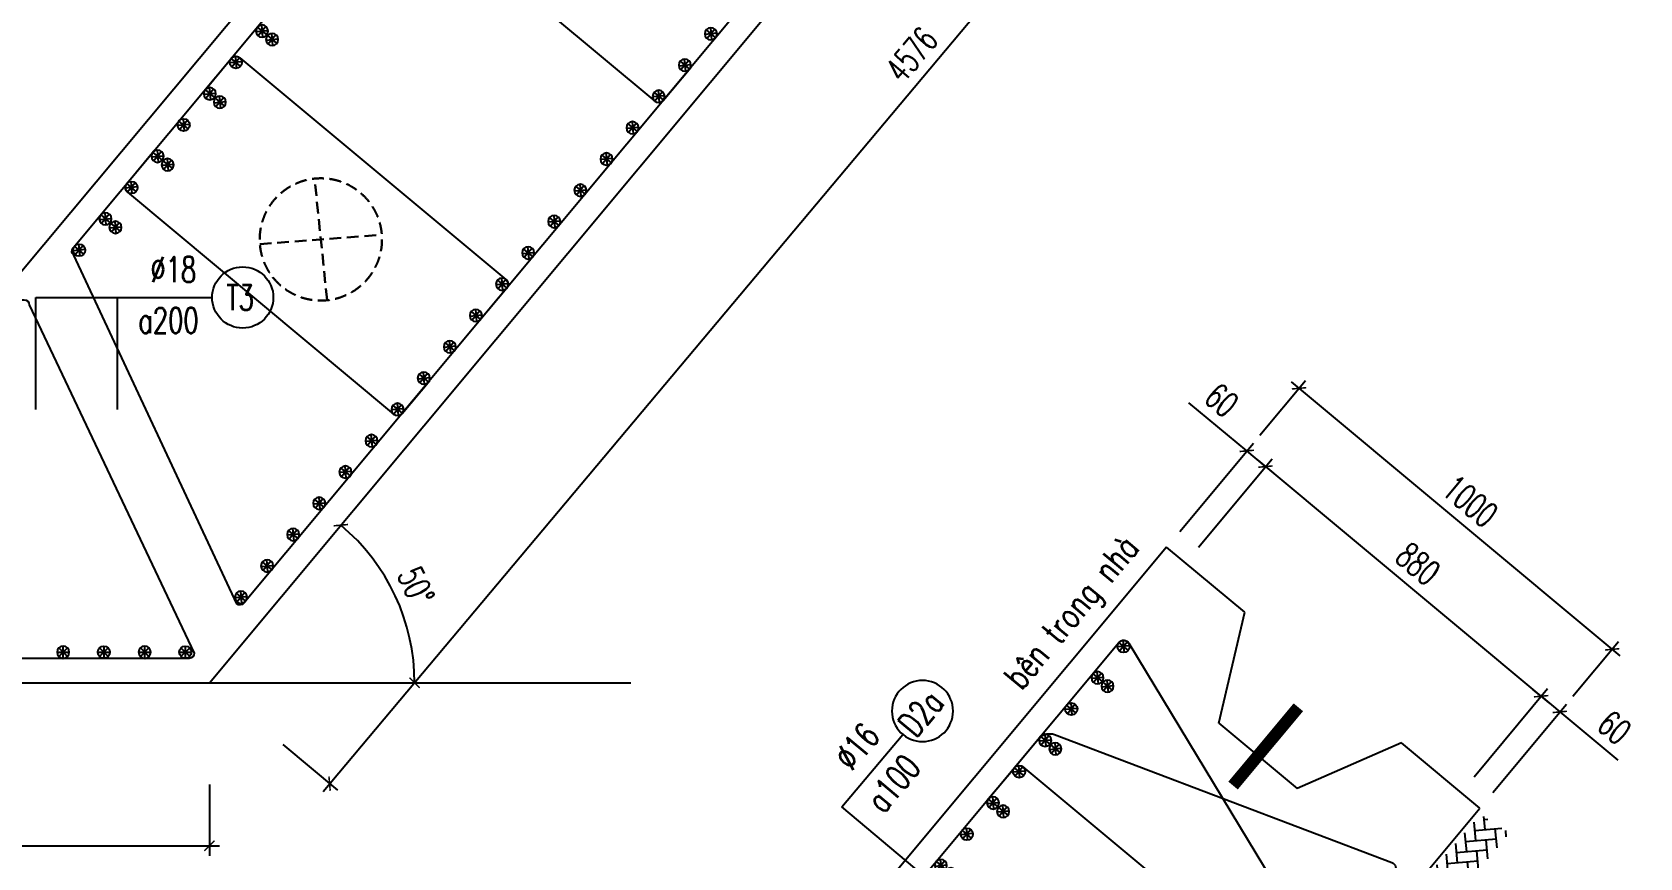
# Model space of a CAD drawing. Header units: millimetres. Extents: x -143483 to 1166745, y -1448440 to -1202244.
# Drawn here: x 1077720 to 1093494, y -1251632 to -1243528 of the extents above; entities that cross this region are included whole.
import ezdxf
from ezdxf.enums import TextEntityAlignment as Align

# ---------------------------------------------------------------- set-up
doc = ezdxf.new("R2010")
doc.units = ezdxf.units.MM
doc.header["$LTSCALE"] = 30
doc.header["$PDMODE"] = 3
doc.linetypes.add('DASHED', pattern=[19.05, 12.7, -6.35])
doc.layers.get('0').update_dxf_attribs({"lineweight": 9})
doc.layers.get('Defpoints').update_dxf_attribs({"lineweight": 9})
for name, color, linetype in [('ccu11-Cotthep', 9, 'Continuous'), ('ccu11-Dim', 8, 'Continuous'), ('ccu11-Hatch', 8, 'Continuous'), ('ccu11-Text', 31, 'Continuous'), ('ccu11-Thep', 4, 'Continuous'), ('ccu11-Thep doc', 4, 'Continuous'), ('ccu11-Thepdai', 6, 'Continuous'), ('Xref_ST_MBDV Cot vach 30.7.2022$0$Xref_ST_MBDV Cot vach 30.7.2022|Xref_ST_MBDV Cot vach 30.7.2022|Xref_ST_MBDV Cot vach 30.7.2022|Xref_ST_MBDV Cot vach 30.7.2022|ccu12-Thay', 7, 'Continuous')]:
    doc.layers.add(name, color=color, linetype=linetype)
doc.layers.add('ccu11-Khuat', color=9, linetype='DASHED', lineweight=30)
doc.layers.add('Vicom_thep doc', color=1, linetype='Continuous', lineweight=35)
doc.styles.add('ccu11-dim', font='vnsimli.shx', dxfattribs={"width": 0.65, "bigfont": 'bigfont.shx'})
doc.styles.add('ccu11-vnsimli', font='vnsimli.shx', dxfattribs={"width": 0.8, "bigfont": 'vns.shx'})
doc.styles.add('ccu11-vnsimple', font='vnsimple.shx', dxfattribs={"bigfont": 'bigfont.shx'})
doc.styles.add('ccu11_simli', font='vnsimli.shx', dxfattribs={"width": 0.8})
doc.dimstyles.new('ccu11-100', dxfattribs={"dimscale": 100, "dimtxt": 2.5, "dimasz": 1, "dimexe": 1, "dimexo": 2, "dimgap": 1, "dimtad": 1, "dimdec": 0, "dimdsep": 46, "dimtxsty": 'ccu11-dim', "dimblk": 'ARCHTICK', "dimcen": -1, "dimdle": 1, "dimclrd": 256, "dimclre": 256, "dimclrt": 3, "dimadec": 0, "dimazin": 2, "dimtfac": 0.1, "dimtdec": 0, "dimtmove": 0, "dimatfit": 1, "dimldrblk": 'ARCHTICK', "dimfxl": 0, "dimtvp": 0.833333, "dimtolj": 1, "dimtzin": 12, "dimarcsym": 0})
doc.dimstyles.new('ccu11-100x4', dxfattribs={"dimscale": 100, "dimtxt": 2.5, "dimasz": 1, "dimexe": 1, "dimexo": 2, "dimgap": 1, "dimtad": 1, "dimdec": 0, "dimlfac": 0.25, "dimdsep": 46, "dimtxsty": 'ccu11-dim', "dimblk": 'ARCHTICK', "dimcen": -1, "dimdle": 1, "dimclrd": 256, "dimclre": 256, "dimclrt": 3, "dimadec": 0, "dimazin": 2, "dimtfac": 0.1, "dimtdec": 0, "dimtmove": 0, "dimatfit": 1, "dimldrblk": 'ARCHTICK', "dimfxl": 0, "dimtvp": 0.833333, "dimtolj": 1, "dimtzin": 12, "dimarcsym": 0})

# ---------------------------------------------------------------- blocks, each defined once
blk = doc.blocks.new('MCT')
at = {"ltscale": 0.005}
for p, q in [((-0.49, 0), (0.49, 0)), ((0.35, -0.35), (-0.35, 0.35)), ((-0.35, -0.35), (0.35, 0.35)), ((0, -0.49), (0, 0.49))]:
    blk.add_line(p, q, dxfattribs=at)
blk.add_circle((0, 0), 0.492, dxfattribs=at)
blk = doc.blocks.new('*U1261')
at = {"layer": 'ccu11-Thep doc', "xscale": -121.9200000001001, "yscale": 121.9200000001001, "zscale": 121.92, "rotation": 270}
blk.add_blockref('MCT', (0, 0), dxfattribs=at)
blk = doc.blocks.new('*U1262')
at = {"layer": 'ccu11-Thep doc', "color": 0, "linetype": 'ByBlock', "lineweight": -2, "transparency": 16777216}
for p in [(18400, 0), (19200, 0)]:
    blk.add_blockref('*U1261', p, dxfattribs=at)
blk = doc.blocks.new('_ARCHTICK')
at = {"color": 0, "linetype": 'ByBlock', "const_width": 0.15}
blk.add_lwpolyline([(-0.5, -0.5), (0.5, 0.5)], dxfattribs=at)
blk = doc.blocks.new('*D3247')
at = {"layer": 'ccu11-Dim', "linetype": 'ByBlock', "lineweight": -2, "ltscale": 30, "transparency": 16777216}
for p, q in [((1059962, -1250914), (1059962, -1251614)), ((1079458, -1250914), (1079458, -1251614)), ((1059862, -1251514), (1079558, -1251514))]:
    blk.add_line(p, q, dxfattribs=at)
at = {"layer": 'Defpoints', "color": 0, "linetype": 'ByBlock', "ltscale": 30, "transparency": 16777216}
for p in [(1059962, -1250714), (1079458, -1250714), (1079458, -1251514)]:
    blk.add_point(p, dxfattribs=at)
at = {"layer": 'ccu11-Dim', "linetype": 'ByBlock', "lineweight": -2, "ltscale": 30, "transparency": 16777216, "xscale": 100, "yscale": 100, "zscale": 100, "rotation": 180}
blk.add_blockref('_ARCHTICK', (1059962, -1251514), dxfattribs=at)
at = {"layer": 'ccu11-Dim', "linetype": 'ByBlock', "lineweight": -2, "ltscale": 30, "transparency": 16777216, "xscale": 100, "yscale": 100, "zscale": 100}
blk.add_blockref('_ARCHTICK', (1079458, -1251514), dxfattribs=at)
at = {"layer": 'ccu11-Dim', "color": 3, "linetype": 'ByBlock', "ltscale": 30, "transparency": 16777216, "insert": (1069710, -1251289), "char_height": 250, "attachment_point": 5, "style": 'ccu11-dim'}
blk.add_mtext('\\A1;4874', dxfattribs=at)
blk = doc.blocks.new('*D3249')
at = {"layer": 'ccu11-Dim', "lineweight": -2, "transparency": 16777216}
blk.add_arc((1079458, -1249914), 2014, 0, 50.177, dxfattribs=at)
at = {"layer": 'Defpoints', "color": 0, "transparency": 16777216}
for p in [(1091923, -1234966), (1081387, -1249335), (1079458, -1249914), (1079458, -1249914), (1083595, -1249914)]:
    blk.add_point(p, dxfattribs=at)
at = {"layer": 'ccu11-Dim', "lineweight": -2, "transparency": 16777216, "xscale": 100, "yscale": 100, "zscale": 100}
for p, rotation in [((1080748, -1248367), 140.1770003494884), ((1081472, -1249914), 270.0000000000024)]:
    blk.add_blockref('_ARCHTICK', p, dxfattribs=dict(at, rotation=rotation))
at = {"layer": 'ccu11-Dim', "color": 3, "transparency": 16777216, "insert": (1081486, -1248965), "char_height": 250, "attachment_point": 5, "rotation": 295.0885, "style": 'ccu11-dim'}
blk.add_mtext('\\A1;50\\M+1818B', dxfattribs=at)
blk = doc.blocks.new('*D3252')
at = {"layer": 'ccu11-Dim', "linetype": 'ByBlock', "lineweight": -2, "ltscale": 30, "transparency": 16777216}
for p, q in [((1091944, -1236497), (1092480, -1236947)), ((1080574, -1250981), (1092467, -1236806)), ((1080178, -1250519), (1080715, -1250968))]:
    blk.add_line(p, q, dxfattribs=at)
at = {"layer": 'Defpoints', "color": 0, "linetype": 'ByBlock', "ltscale": 30, "transparency": 16777216}
for p in [(1091790, -1236369), (1092403, -1236883), (1080025, -1250390)]:
    blk.add_point(p, dxfattribs=at)
at = {"layer": 'ccu11-Dim', "linetype": 'ByBlock', "lineweight": -2, "ltscale": 30, "transparency": 16777216, "xscale": 100, "yscale": 100, "zscale": 100}
for p, rotation in [((1092403, -1236883), 49.99999999351658), ((1080638, -1250904), 229.9999999935166)]:
    blk.add_blockref('_ARCHTICK', p, dxfattribs=dict(at, rotation=rotation))
at = {"layer": 'ccu11-Dim', "color": 3, "linetype": 'ByBlock', "ltscale": 30, "transparency": 16777216, "insert": (1086348, -1243749), "char_height": 250, "attachment_point": 5, "rotation": 50, "style": 'ccu11-dim'}
blk.add_mtext('\\A1;4576', dxfattribs=at)
blk = doc.blocks.new('*U1263')
at = {"layer": 'ccu11-Thep doc', "xscale": -121.9200000001001, "yscale": 121.9200000001001, "zscale": 121.92, "rotation": 270}
blk.add_blockref('MCT', (0, 0), dxfattribs=at)
blk = doc.blocks.new('*U1264')
at = {"layer": 'ccu11-Thep doc', "color": 0, "linetype": 'ByBlock', "lineweight": -2, "transparency": 16777216}
for p in [(0, 0), (800, 0), (1600, 0), (2400, 0), (3200, 0), (4000, 0), (4800, 0), (5600, 0), (6400, 0), (7200, 0), (8000, 0), (8800, 0), (9600, 0), (10400, 0), (11200, 0), (12000, 0), (12800, 0), (13600, 0), (14400, 0), (15200, 0), (16000, 0)]:
    blk.add_blockref('*U1263', p, dxfattribs=at)
blk = doc.blocks.new('*U1259')
at = {"layer": 'ccu11-Thep doc', "xscale": -121.9200000001001, "yscale": 121.9200000001001, "zscale": 121.92, "rotation": 270}
blk.add_blockref('MCT', (0, 0), dxfattribs=at)
blk = doc.blocks.new('*U1260')
at = {"layer": 'ccu11-Thep doc', "color": 0, "linetype": 'ByBlock', "lineweight": -2, "transparency": 16777216}
for p in [(0, 0), (800, 0), (1600, 0), (2400, 0), (3200, 0), (4000, 0), (4800, 0), (5600, 0), (6400, 0), (7200, 0), (8000, 0), (8800, 0), (9600, 0), (10400, 0), (11200, 0), (12000, 0), (12800, 0), (13600, 0), (14400, 0), (15200, 0), (16000, 0), (16800, 0), (17600, 0)]:
    blk.add_blockref('*U1259', p, dxfattribs=at)
blk = doc.blocks.new('ccu11_block_thep')
at = {"layer": 'ccu11-Thep', "color": 3}
for p, q in [((-0.4, 0), (0.4, 0)), ((-0.28, 0.28), (0.28, -0.28)), ((0.28, 0.28), (-0.28, -0.28)), ((0, 0.4), (0, -0.4))]:
    blk.add_line(p, q, dxfattribs=at)
at = {"layer": 'ccu11-Thep', "color": 1, "const_width": 0.0667}
blk.add_lwpolyline([(-0.4, 0, 1), (0.4, 0, 1), (-0.4, 0, 1)], format="xyb", dxfattribs=at)
at = {"layer": 'ccu11-Thep', "color": 1}
blk.add_circle((0, 0), 0.4, dxfattribs=at)
blk = doc.blocks.new('*U1285')
at = {"layer": 'Vicom_thep doc', "xscale": -150, "yscale": 150, "zscale": 150, "rotation": 180}
blk.add_blockref('ccu11_block_thep', (0, 0), dxfattribs=at)
blk = doc.blocks.new('*U1286')
at = {"layer": 'ccu11-Thep doc', "color": 0, "linetype": 'ByBlock', "lineweight": -2, "transparency": 16777216}
for p in [(17600, 0), (18400, 0)]:
    blk.add_blockref('*U1285', p, dxfattribs=at)
blk = doc.blocks.new('*U1271')
at = {"layer": 'Vicom_thep doc', "xscale": -150, "yscale": 150, "zscale": 150, "rotation": 180}
blk.add_blockref('ccu11_block_thep', (0, 0), dxfattribs=at)
blk = doc.blocks.new('*U1272')
at = {"layer": 'ccu11-Thep doc', "color": 0, "linetype": 'ByBlock', "lineweight": -2, "transparency": 16777216}
for p in [(0, 0), (800, 0), (1600, 0), (2400, 0), (3200, 0), (4000, 0), (4800, 0), (5600, 0), (6400, 0), (7200, 0), (8000, 0), (8800, 0), (9600, 0), (10400, 0), (11200, 0), (12000, 0), (12800, 0), (13600, 0), (14400, 0), (15200, 0), (16000, 0), (16800, 0)]:
    blk.add_blockref('*U1271', p, dxfattribs=at)
blk = doc.blocks.new('*U1269')
at = {"layer": 'Vicom_thep doc', "xscale": -150, "yscale": 150, "zscale": 150, "rotation": 180}
blk.add_blockref('ccu11_block_thep', (0, 0), dxfattribs=at)
blk = doc.blocks.new('*U1270')
at = {"layer": 'ccu11-Thep doc', "color": 0, "linetype": 'ByBlock', "lineweight": -2, "transparency": 16777216}
for p in [(0, 0), (800, 0), (1600, 0), (2400, 0), (3200, 0), (4000, 0), (4800, 0), (5600, 0), (6400, 0), (7200, 0), (8000, 0), (8800, 0), (9600, 0), (10400, 0), (11200, 0), (12000, 0), (12800, 0), (13600, 0), (14400, 0), (15200, 0)]:
    blk.add_blockref('*U1269', p, dxfattribs=at)
blk = doc.blocks.new('*D3281')
at = {"layer": 'ccu11-Dim', "linetype": 'ByBlock', "lineweight": -2, "ltscale": 30, "transparency": 16777216}
for p, q in [((1089637, -1247638), (1089069, -1247165)), ((1088979, -1248428), (1089702, -1247562)), ((1089163, -1248582), (1089886, -1247715)), ((1089822, -1247792), (1089637, -1247638)), ((1089822, -1247792), (1089899, -1247856))]:
    blk.add_line(p, q, dxfattribs=at)
at = {"layer": 'Defpoints', "color": 0, "linetype": 'ByBlock', "ltscale": 30, "transparency": 16777216}
for p in [(1089822, -1247792), (1088851, -1248582), (1089035, -1248736)]:
    blk.add_point(p, dxfattribs=at)
at = {"layer": 'ccu11-Dim', "linetype": 'ByBlock', "lineweight": -2, "ltscale": 30, "transparency": 16777216, "xscale": 100, "yscale": 100, "zscale": 100}
for p, rotation in [((1089637, -1247638), 320.1770003508566), ((1089822, -1247792), 140.1770003508566)]:
    blk.add_blockref('_ARCHTICK', p, dxfattribs=dict(at, rotation=rotation))
at = {"layer": 'ccu11-Dim', "color": 3, "linetype": 'ByBlock', "ltscale": 30, "transparency": 16777216, "insert": (1089391, -1247140), "char_height": 250, "attachment_point": 5, "rotation": 320.177, "style": 'ccu11-dim'}
blk.add_mtext('\\A1;60', dxfattribs=at)
blk = doc.blocks.new('*D3282')
at = {"layer": 'ccu11-Dim', "linetype": 'ByBlock', "lineweight": -2, "ltscale": 30, "transparency": 16777216}
for p, q in [((1089163, -1248582), (1089886, -1247715)), ((1089745, -1247728), (1092602, -1250110)), ((1091867, -1250836), (1092589, -1249970))]:
    blk.add_line(p, q, dxfattribs=at)
at = {"layer": 'Defpoints', "color": 0, "linetype": 'ByBlock', "ltscale": 30, "transparency": 16777216}
for p in [(1089035, -1248736), (1092525, -1250046), (1091739, -1250990)]:
    blk.add_point(p, dxfattribs=at)
at = {"layer": 'ccu11-Dim', "linetype": 'ByBlock', "lineweight": -2, "ltscale": 30, "transparency": 16777216, "xscale": 100, "yscale": 100, "zscale": 100}
for p, rotation in [((1089822, -1247792), 140.1770003508566), ((1092525, -1250046), 320.1770003508566)]:
    blk.add_blockref('_ARCHTICK', p, dxfattribs=dict(at, rotation=rotation))
at = {"layer": 'ccu11-Dim', "color": 3, "linetype": 'ByBlock', "ltscale": 30, "transparency": 16777216, "insert": (1091318, -1248747), "char_height": 250, "attachment_point": 5, "rotation": 320.177, "style": 'ccu11-dim'}
blk.add_mtext('\\A1;880', dxfattribs=at)
blk = doc.blocks.new('*D3283')
at = {"layer": 'ccu11-Dim', "linetype": 'ByBlock', "lineweight": -2, "ltscale": 30, "transparency": 16777216}
for p, q in [((1091867, -1250836), (1092589, -1249970)), ((1092525, -1250046), (1092448, -1249982)), ((1092051, -1250990), (1092774, -1250123)), ((1092525, -1250046), (1092710, -1250200)), ((1092710, -1250200), (1093278, -1250674))]:
    blk.add_line(p, q, dxfattribs=at)
at = {"layer": 'Defpoints', "color": 0, "linetype": 'ByBlock', "ltscale": 30, "transparency": 16777216}
for p in [(1092525, -1250046), (1091739, -1250990), (1091923, -1251144)]:
    blk.add_point(p, dxfattribs=at)
at = {"layer": 'ccu11-Dim', "linetype": 'ByBlock', "lineweight": -2, "ltscale": 30, "transparency": 16777216, "xscale": 100, "yscale": 100, "zscale": 100}
for p, rotation in [((1092525, -1250046), 320.1770003508566), ((1092710, -1250200), 140.1770003508566)]:
    blk.add_blockref('_ARCHTICK', p, dxfattribs=dict(at, rotation=rotation))
at = {"layer": 'ccu11-Dim', "color": 3, "linetype": 'ByBlock', "ltscale": 30, "transparency": 16777216, "insert": (1093244, -1250353), "char_height": 250, "attachment_point": 5, "rotation": 320.177, "style": 'ccu11-dim'}
blk.add_mtext('\\A1;60', dxfattribs=at)
blk = doc.blocks.new('*D3284')
at = {"layer": 'ccu11-Dim', "linetype": 'ByBlock', "lineweight": -2, "ltscale": 30, "transparency": 16777216}
for p, q in [((1089766, -1247485), (1090214, -1246947)), ((1090073, -1246960), (1093299, -1249650)), ((1092838, -1250047), (1093286, -1249509))]:
    blk.add_line(p, q, dxfattribs=at)
at = {"layer": 'Defpoints', "color": 0, "linetype": 'ByBlock', "ltscale": 30, "transparency": 16777216}
for p in [(1089637, -1247638), (1093222, -1249586), (1092710, -1250200)]:
    blk.add_point(p, dxfattribs=at)
at = {"layer": 'ccu11-Dim', "linetype": 'ByBlock', "lineweight": -2, "ltscale": 30, "transparency": 16777216, "xscale": 100, "yscale": 100, "zscale": 100}
for p, rotation in [((1090150, -1247024), 140.1770003508566), ((1093222, -1249586), 320.1770003508566)]:
    blk.add_blockref('_ARCHTICK', p, dxfattribs=dict(at, rotation=rotation))
at = {"layer": 'ccu11-Dim', "color": 3, "linetype": 'ByBlock', "ltscale": 30, "transparency": 16777216, "insert": (1091830, -1248132), "char_height": 250, "attachment_point": 5, "rotation": 320.177, "style": 'ccu11-dim'}
blk.add_mtext('\\A1;1000', dxfattribs=at)
blk = doc.blocks.new('*D3287')
at = {"layer": 'ccu11-Dim', "lineweight": -2, "transparency": 16777216}
blk.add_arc((1079458, -1266092), 2014, 360, 50.177, dxfattribs=at)
at = {"layer": 'Defpoints', "color": 0, "transparency": 16777216}
for p in [(1091923, -1251144), (1081387, -1265512), (1079458, -1266092), (1079458, -1266092), (1083595, -1266092)]:
    blk.add_point(p, dxfattribs=at)
at = {"layer": 'ccu11-Dim', "lineweight": -2, "transparency": 16777216, "xscale": 100, "yscale": 100, "zscale": 100}
for p, rotation in [((1080748, -1264545), 140.1770003494877), ((1081472, -1266092), 269.9999999999994)]:
    blk.add_blockref('_ARCHTICK', p, dxfattribs=dict(at, rotation=rotation))
at = {"layer": 'ccu11-Dim', "color": 3, "transparency": 16777216, "insert": (1081486, -1265143), "char_height": 250, "attachment_point": 5, "rotation": 295.0885, "style": 'ccu11-dim'}
blk.add_mtext('\\A1;50\\M+1818B', dxfattribs=at)
blk = doc.blocks.new('SHD')
at = {"layer": 'ccu11-Cotthep'}
blk.add_circle((300, 0), 300, dxfattribs=at)
at = {"layer": 'ccu11-Cotthep', "color": 31, "style": 'ccu11_simli', "width": 0.8}
blk.add_attdef('DK', text='', height=250, dxfattribs=at).set_placement((-101, 65), align=Align.BOTTOM_RIGHT)
blk.add_attdef('KH', text='', height=250, dxfattribs=at).set_placement((300, 0), align=Align.MIDDLE)
blk.add_attdef('KC', text='', height=250, dxfattribs=at).set_placement((-101, -142), align=Align.TOP_RIGHT)
blk = doc.blocks.new('*U1297')
at = {"layer": 'ccu11-Thep doc', "xscale": -121.9200000001001, "yscale": 121.9200000001001, "zscale": 121.92, "rotation": 270}
blk.add_blockref('MCT', (0, 0), dxfattribs=at)
blk = doc.blocks.new('*U1298')
at = {"layer": 'ccu11-Thep doc', "color": 0, "linetype": 'ByBlock', "lineweight": -2, "transparency": 16777216}
for p in [(0, 0), (800, 0), (1600, 0), (2400, 0), (3200, 0), (4000, 0), (4800, 0), (5600, 0), (6400, 0), (7200, 0), (8000, 0), (8800, 0), (9600, 0), (10400, 0), (11200, 0), (12000, 0), (12800, 0), (13600, 0), (14400, 0), (15200, 0), (16000, 0)]:
    blk.add_blockref('*U1297', p, dxfattribs=at)
blk = doc.blocks.new('*U1277')
at = {"layer": 'Vicom_thep doc', "xscale": -150, "yscale": 150, "zscale": 150, "rotation": 180}
blk.add_blockref('ccu11_block_thep', (0, 0), dxfattribs=at)
blk = doc.blocks.new('*U1278')
at = {"layer": 'ccu11-Thep doc', "color": 0, "linetype": 'ByBlock', "lineweight": -2, "transparency": 16777216}
for p in [(0, 0), (800, 0), (1600, 0), (2400, 0), (3200, 0), (4000, 0), (4800, 0), (5600, 0), (6400, 0), (7200, 0), (8000, 0), (8800, 0), (9600, 0), (10400, 0), (11200, 0), (12000, 0), (12800, 0), (13600, 0), (14400, 0), (15200, 0)]:
    blk.add_blockref('*U1277', p, dxfattribs=at)
blk = doc.blocks.new('*U1289')
at = {"layer": 'Vicom_thep doc', "xscale": -150, "yscale": 150, "zscale": 150, "rotation": 180}
blk.add_blockref('ccu11_block_thep', (0, 0), dxfattribs=at)
blk = doc.blocks.new('*U1290')
at = {"layer": 'ccu11-Thep doc', "color": 0, "linetype": 'ByBlock', "lineweight": -2, "transparency": 16777216}
for p in [(0, 0), (800, 0), (1600, 0), (2400, 0), (3200, 0), (4000, 0), (4800, 0), (5600, 0), (6400, 0), (7200, 0), (8000, 0), (8800, 0), (9600, 0), (10400, 0), (11200, 0), (12000, 0), (12800, 0), (13600, 0), (14400, 0), (15200, 0)]:
    blk.add_blockref('*U1289', p, dxfattribs=at)
blk = doc.blocks.new('*U1293')
at = {"layer": 'Vicom_thep doc', "xscale": -150, "yscale": 150, "zscale": 150, "rotation": 180}
blk.add_blockref('ccu11_block_thep', (0, 0), dxfattribs=at)
blk = doc.blocks.new('*U1294')
at = {"layer": 'ccu11-Thep doc', "color": 0, "linetype": 'ByBlock', "lineweight": -2, "transparency": 16777216}
for p in [(0, 0), (800, 0), (1600, 0), (2400, 0), (3200, 0), (4000, 0), (4800, 0), (5600, 0), (6400, 0), (7200, 0), (8000, 0), (8800, 0), (9600, 0), (10400, 0), (11200, 0), (12000, 0), (12800, 0), (13600, 0), (14400, 0), (15200, 0)]:
    blk.add_blockref('*U1293', p, dxfattribs=at)

msp = doc.modelspace()

# ---------------------------------------------------------------- hatches: boundary and pattern name
at = {"layer": 'ccu11-Hatch', "ltscale": 10}
h = msp.add_hatch(dxfattribs=at)
h.set_pattern_fill('AR-HBONE', color=256, scale=25, angle=320.177, style=0)
h.set_pattern_definition([(95.1770003, (-2361926.24, -2619892.61), (90.5687895, 108.6153505), [300, -100]), (5.1770003, (-2361935.26, -2619793.01), (90.5687895, 108.6153505), [300, -100])])
h.paths.add_polyline_path([(1091116.25, -1252153.68), (1091387.15, -1252379.57), (1092214.8, -1251387.01), (1091932.9, -1251207.75)])

# ---------------------------------------------------------------- linework, layer by layer
at = {"layer": 'ccu11-Dim'}
msp.add_lwpolyline([(1079458.2, -1249914.13), (1083595.24, -1249914.13)], dxfattribs=at)
at = {"layer": 'ccu11-Khuat', "ltscale": 0.3}
for p, q in [((1080613.53, -1246159.4), (1080490.84, -1244965.69)), ((1079954.02, -1245609.47), (1081150.35, -1245515.62))]:
    msp.add_line(p, q, dxfattribs=at)
msp.add_circle((1080552.18, -1245562.54), 600, dxfattribs=at)
at = {"layer": 'ccu11-Thep', "const_width": 120}
msp.add_lwpolyline([(1089503.05, -1250922.63), (1090143.47, -1250154.61)], dxfattribs=at)
at = {"layer": 'ccu11-Thepdai'}
for points in [[(1087147.02, -1234822.08), (1087608.42, -1234268.74, -0.23620228), (1087751.23, -1234242.3), (1091060.59, -1235499.41, -0.5204497), (1091086.31, -1235594.28), (1079797.91, -1249131.98, -0.41421356), (1079727.48, -1249138.36), (1078127.54, -1245716.85, -0.41421356), (1078121.16, -1245646.42), (1088382.85, -1233340, -0.5204497), (1088480.79, -1233348.25), (1090312.22, -1236377.78, -0.23620228), (1090311.88, -1236523.02), (1089850.48, -1237076.35)], [(1081478.17, -1241620.5), (1081209.2, -1241943.07, 0.41421356), (1081216.85, -1242027.58), (1083828.14, -1244205, 0.41421356), (1083912.65, -1244197.34), (1084181.62, -1243874.77)], [(1079403.22, -1244108.9), (1079672.19, -1243786.33, -0.41421356), (1079756.7, -1243778.68), (1082367.99, -1245956.1, -0.41421356), (1082375.65, -1246040.61), (1082106.67, -1246363.18)], [(1078916.5, -1244692.6), (1078647.52, -1245015.18, 0.41421356), (1078655.18, -1245099.68), (1081266.47, -1247277.1, 0.41421356), (1081350.98, -1247269.45), (1081619.95, -1246946.88)], [(1079260.41, -1249674.13), (1060022.41, -1249674.13, -0.41421356), (1059962.41, -1249614.13), (1059962.41, -1246204.13, -0.41421356), (1060012.41, -1246154.13), (1077640.41, -1246154.13, -0.41421356), (1077690.41, -1246204.13), (1079310.41, -1249624.13, -0.41421356), (1079260.41, -1249674.13)], [(1087147.02, -1250999.92), (1087608.42, -1250446.58, -0.23620228), (1087751.23, -1250420.13), (1091060.59, -1251677.25, -0.5204497), (1091086.31, -1251772.11), (1079797.91, -1265309.81, -0.41421356), (1079727.48, -1265316.19), (1078127.54, -1261894.68, -0.41421356), (1078121.16, -1261824.26), (1088382.85, -1249517.84, -0.5204497), (1088480.79, -1249526.08), (1090312.22, -1252555.61, -0.23620228), (1090311.88, -1252700.85), (1089850.48, -1253254.19)], [(1087088.23, -1251070.42), (1087357.21, -1250747.85, -0.41421356), (1087441.72, -1250740.19), (1090053.01, -1252917.61, -0.41421356), (1090060.66, -1253002.12), (1089791.69, -1253324.69)]]:
    msp.add_lwpolyline(points, format="xyb", dxfattribs=at)
at = {"layer": 'Xref_ST_MBDV Cot vach 30.7.2022$0$Xref_ST_MBDV Cot vach 30.7.2022|Xref_ST_MBDV Cot vach 30.7.2022|Xref_ST_MBDV Cot vach 30.7.2022|Xref_ST_MBDV Cot vach 30.7.2022|ccu12-Thay', "ltscale": 10}
for p, q in [((1088850.78, -1232404.09), (1077585.44, -1245914.13)), ((1079458.2, -1249914.13), (1091922.88, -1234965.76)), ((1088850.78, -1248581.92), (1077585.44, -1262091.97)), ((1089618.29, -1249221.91), (1088850.78, -1248581.92)), ((1089361.71, -1250310.87), (1089618.29, -1249221.91)), ((1059562.41, -1249914.13), (1079458.2, -1249914.13)), ((1091155.37, -1250503.6), (1090130.25, -1250951.72)), ((1091922.88, -1251143.59), (1091155.37, -1250503.6)), ((1079458.2, -1266091.97), (1091922.88, -1251143.59))]:
    msp.add_line(p, q, dxfattribs=at)
msp.add_lwpolyline([(1089361.71, -1250310.87), (1090130.25, -1250951.72)], dxfattribs=at)

# ---------------------------------------------------------------- block references
at = {"layer": 'ccu11-Cotthep'}
ref = msp.add_blockref('SHD', (1079485.6, -1246132.33), dxfattribs=at)
ref.add_attrib('KH', 'T3', dxfattribs={"color": 31, "height": 250, "style": 'ccu11-vnsimple', "width": 0.7}).set_placement((1079760.6, -1246132.33), align=Align.MIDDLE_CENTER)
ref.add_attrib('KC', 'a200', dxfattribs={"color": 31, "height": 250, "style": 'ccu11-vnsimple', "width": 0.7}).set_placement((1079057.02, -1246232.33), align=Align.TOP_CENTER)
ref.add_attrib('DK', '`18', dxfattribs={"color": 31, "height": 250, "style": 'ccu11-vnsimple', "width": 0.7}).set_placement((1079104.82, -1246057.33), align=Align.BOTTOM_CENTER)
ref = msp.add_blockref('SHD', (1086262.5, -1250421.34), dxfattribs=dict(at, xscale=-1, rotation=230))
ref.add_attrib('KH', 'D2a', dxfattribs={"color": 31, "height": 250, "rotation": 50, "style": 'ccu11-vnsimple', "width": 0.7}).set_placement((1086439.27, -1250210.68), align=Align.MIDDLE_CENTER)
ref.add_attrib('KC', 'a100', dxfattribs={"color": 31, "height": 250, "rotation": 50, "style": 'ccu11-vnsimple', "width": 0.7}).set_placement((1086072.33, -1250821.23), align=Align.TOP_CENTER)
ref.add_attrib('DK', '`16', dxfattribs={"color": 31, "height": 250, "rotation": 50, "style": 'ccu11-vnsimple', "width": 0.7}).set_placement((1085965.14, -1250668.9), align=Align.BOTTOM_CENTER)
at = {"layer": 'ccu11-Thep doc', "xscale": -1}
for name, p, rotation in [('*U1264', (1088427.91, -1233379.1), 50.17700069890327), ('*U1298', (1088427.91, -1249556.93), 50.17700069890327), ('*U1262', (1060022.41, -1249614.13), 180)]:
    msp.add_blockref(name, p, dxfattribs=dict(at, rotation=rotation))
at = {"layer": 'ccu11-Thep doc'}
for name, p, rotation in [('*U1270', (1088172.29, -1233686.76), 230.177), ('*U1290', (1088271.03, -1233769.82), 230.177), ('*U1260', (1091039.75, -1235556.97), 230.1770000001006), ('*U1272', (1090783.58, -1235864.19), 230.177), ('*U1278', (1088172.29, -1249864.6), 230.177), ('*U1294', (1088271.03, -1249947.65), 230.177)]:
    msp.add_blockref(name, p, dxfattribs=dict(at, rotation=rotation))
msp.add_blockref('*U1286', (1060423.58, -1249614.13), dxfattribs=at)

# ---------------------------------------------------------------- texts
at = {"layer": 'ccu11-Text', "linetype": 'Continuous', "style": 'ccu11-vnsimli', "width": 0.75}
msp.add_text('bªn trong nhµ', height=250, rotation=50.177, dxfattribs=at).set_placement((1088010.78, -1249297.34), align=Align.CENTER)

# ---------------------------------------------------------------- dimensions: what is measured, and where the dimension line sits
at = {"layer": 'ccu11-Dim'}
for base, line1, line2, picture, middle in [((1081386.83, -1249334.58), ((1079458.2, -1249914.13), (1083595.24, -1249914.13)), ((1079458.2, -1249914.13), (1091922.88, -1234965.76)), '*D3249', (1081485.8, -1248964.83)), ((1081386.83, -1265512.41), ((1079458.2, -1266091.97), (1083595.24, -1266091.97)), ((1079458.2, -1266091.97), (1091922.88, -1251143.59)), '*D3287', (1081485.8, -1265142.66))]:
    dim = msp.add_angular_dim_2l(base=base, line1=line1, line2=line2, dimstyle='ccu11-100', override={"dimadec": 0}, dxfattribs=at)
    dim.commit()
    dim.dimension.update_dxf_attribs({"geometry": picture, "text_midpoint": middle})
at = {"layer": 'ccu11-Dim', "linetype": 'ByBlock', "ltscale": 30}
for base, p1, p2, angle, picture, middle in [((1092403.19, -1236883.06), (1080025.25, -1250389.95), (1091790.36, -1236368.83), 50, '*D3252', (1086348.28, -1243748.99)), ((1093221.9, -1249585.73), (1089637.46, -1247638.48), (1092709.57, -1250200.15), 140.177, '*D3284', (1091829.95, -1248132.09))]:
    dim = msp.add_linear_dim(base=base, p1=p1, p2=p2, angle=angle, dimstyle='ccu11-100x4', dxfattribs=at)
    dim.commit()
    dim.dimension.update_dxf_attribs({"geometry": picture, "text_midpoint": middle})
for base, p1, p2, angle, picture, middle in [((1089821.79, -1247792.18), (1088850.78, -1248581.92), (1089035.1, -1248735.62), 140.177, '*D3281', (1089247.32, -1247313.16)), ((1092525.24, -1250046.45), (1091922.88, -1251143.59), (1091738.56, -1250989.89), 320.177, '*D3283', (1093099.72, -1250525.47))]:
    dim = msp.add_linear_dim(base=base, p1=p1, p2=p2, angle=angle, dimstyle='ccu11-100x4', dxfattribs=at)
    dim.commit()
    dim.dimension.update_dxf_attribs({"geometry": picture, "text_midpoint": middle, "dimtype": 160})
dim = msp.add_linear_dim(base=(1092525.24, -1250046.45), p1=(1089035.1, -1248735.62), p2=(1091738.56, -1250989.89), angle=140.177, dimstyle='ccu11-100x4', override={"dimtmove": 1}, dxfattribs=at)
dim.commit()
dim.dimension.update_dxf_attribs({"geometry": '*D3282', "text_midpoint": (1091317.61, -1248746.51)})
dim = msp.add_linear_dim(base=(1079458.2, -1251514.49), p1=(1059962.41, -1250714.49), p2=(1079458.2, -1250714.49), dimstyle='ccu11-100x4', dxfattribs=at)
dim.commit()
dim.dimension.update_dxf_attribs({"geometry": '*D3247', "text_midpoint": (1069710.3, -1251289.49)})

# ---------------------------------------------------------------- leaders
at = {"layer": 'ccu11-Cotthep'}
for points in [[(1077756.6, -1247232.68), (1077756.6, -1246132.33), (1079485.6, -1246132.33)], [(1078556.6, -1247232.68), (1078556.6, -1246132.33), (1079485.6, -1246132.33)]]:
    msp.add_leader(points, dimstyle='ccu11-100', override={"dimasz": 1.5, "dimgap": 1, "dimtad": 0, "dimldrblk": 'None', "dimfxl": 3, "dimfxlon": 1, "dimtfill": 1, "dimarcsym": 1}, dxfattribs=at)
at = {"layer": 'ccu11-Cotthep', "linetype": 'ByBlock', "ltscale": 30}
msp.add_leader([(1086462.31, -1251801.72), (1085665.35, -1251132.99), (1086262.5, -1250421.34)], dimstyle='ccu11-100x4', dxfattribs=at)

doc.saveas('drawing.dxf')
